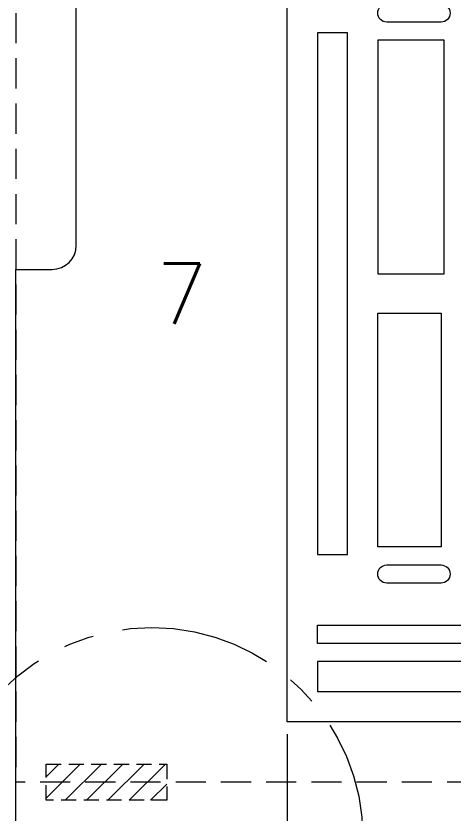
# Model space of a CAD drawing. Header units: millimetres. Extents: x 4471 to 10624, y 832 to 10725.
# Drawn here: x 4535.48 to 4542.73, y 1671.71 to 1684.92 of the extents above; entities that cross this region are included whole.
import ezdxf

# ---------------------------------------------------------------- set-up
doc = ezdxf.new("R2010")
doc.units = ezdxf.units.MM
for name, pattern in [('CENTER', [2, 1.25, -0.25, 0.25, -0.25]), ('DASHED', [0.75, 0.5, -0.25]), ('HIDDEN', [0.375, 0.25, -0.125])]:
    doc.linetypes.add(name, pattern=pattern)
for name, color, linetype in [('1', 7, 'Continuous'), ('1D', 4, 'Continuous'), ('ETCH', 4, 'Continuous'), ('标注', 6, 'Continuous')]:
    doc.layers.add(name, color=color, linetype=linetype)
doc.layers.add('DIM', color=4, linetype='Continuous', lineweight=18)
doc.styles.get("Standard").update_dxf_attribs({"font": 'SimSun.ttf'})

msp = doc.modelspace()

# ---------------------------------------------------------------- hatches: boundary and pattern name
at = {"layer": 'ETCH', "lineweight": 9}
h = msp.add_hatch(dxfattribs=at)
h.set_pattern_fill('ANSI31', color=256, scale=2, style=0)
h.set_pattern_definition([(45, (4574.73024, 1745.70943), (-0.1767767, 0.1767767), [])])
h.paths.add_polyline_path([(4535.9802, 1744.5214), (4535.9802, 1743.9214), (4537.9802, 1743.9214), (4537.9802, 1744.5214)])
h.paths.add_polyline_path([(4535.9802, 1671.9214), (4535.9802, 1672.5214), (4537.9802, 1672.5214), (4537.9802, 1671.9214)])

# ---------------------------------------------------------------- linework, layer by layer
at = {"lineweight": 0}
for p, q in [((4536.4802, 1681.1214, 0.0291), (4536.4802, 1700.3214, 0.0291)), ((4535.4802, 1680.7214, 0.0291), (4536.0802, 1680.7214, 0.0291)), ((4535.4802, 1680.7214, 0.0291), (4536.0802, 1680.7214, 0.0291))]:
    msp.add_line(p, q, dxfattribs=at)
at = {"lineweight": 9, "ltscale": 10, "elevation": 0.0291}
for points in [[(4542.5302, 1684.8214), (4541.6302, 1684.8214, -1), (4541.6302, 1685.1214), (4542.5302, 1685.1214, -1), (4542.5302, 1684.8214)], [(4542.5302, 1675.5214), (4541.6302, 1675.5214, -1), (4541.6302, 1675.8214), (4542.5302, 1675.8214, -1), (4542.5302, 1675.5214)]]:
    msp.add_lwpolyline(points, format="xyb", dxfattribs=at)
at = {"lineweight": 9, "elevation": 0.0291}
for points in [[(4540.4802, 1675.9964), (4540.9802, 1675.9964), (4540.9802, 1684.6464), (4540.4802, 1684.6464)], [(4540.4802, 1674.5214), (4540.4802, 1674.8214), (4542.9302, 1674.8214), (4542.9302, 1674.5214)]]:
    msp.add_lwpolyline(points, close=True, dxfattribs=at)
at = {"lineweight": 9, "ltscale": 10, "elevation": 0.0291}
for points in [[(4541.4802, 1684.5214), (4541.4802, 1680.6464), (4542.5802, 1680.6464), (4542.5802, 1684.5214)], [(4541.4802, 1676.1214), (4541.4802, 1679.9964), (4542.5302, 1679.9964), (4542.5302, 1676.1214)]]:
    msp.add_lwpolyline(points, close=True, dxfattribs=at)
at = {"lineweight": 9, "elevation": 0.0291}
msp.add_lwpolyline([(4543.2302, 1674.8214), (4543.2302, 1674.2214), (4540.4802, 1674.2214), (4540.4802, 1673.7214), (4544.9552, 1673.7214), (4544.9552, 1674.2214), (4543.5302, 1674.2214), (4543.5302, 1674.8214, 1)], format="xyb", close=True, dxfattribs=at)
at = {"lineweight": 0}
for end in [360, 0]:
    msp.add_arc((4536.0802, 1681.1214, 0.0291), 0.4, 270, end, dxfattribs=at)
at = {"layer": '1', "lineweight": 9}
msp.add_line((4535.4802, 1670.2214, 0.0291), (4535.4802, 1680.7214, 0.0291), dxfattribs=at)
at = {"layer": '1D', "color": 1, "lineweight": 9, "elevation": 0.0291}
msp.add_lwpolyline([(4611.9802, 1673.2214), (4539.9802, 1673.2214), (4539.9802, 1743.2214), (4611.9802, 1743.2214)], dxfattribs=at)
at = {"layer": '1D', "linetype": 'HIDDEN', "lineweight": 9, "elevation": 0.0291}
msp.add_lwpolyline([(4535.9802, 1671.9214), (4535.9802, 1672.5214), (4537.9802, 1672.5214), (4537.9802, 1671.9214)], close=True, dxfattribs=at)
at = {"layer": '1D', "color": 2, "linetype": 'CENTER', "lineweight": 9, "ltscale": 2}
msp.add_circle((4537.7365, 1671.284, 0.0817), 3.5, dxfattribs=at)
at = {"layer": 'DIM', "lineweight": 9}
msp.add_line((4539.9802, 1673.016, 0.0291), (4539.9802, 1655.0687, 0.0291), dxfattribs=at)
at = {"layer": '标注', "linetype": 'DASHED', "lineweight": 5}
for p in [(4535.4802, 1744.2214, 0.0291), (4615.1302, 1672.2214, 0.0291)]:
    msp.add_line(p, (4535.4802, 1672.2214, 0.0291), dxfattribs=at)

# ---------------------------------------------------------------- texts
at = {"layer": 'DIM', "lineweight": 9, "insert": (4538.2302, 1680.3214, 0.0291), "char_height": 1, "attachment_point": 5}
msp.add_mtext('{\\Fsimplex|c134;7}', dxfattribs=at)

doc.saveas('drawing.dxf')
